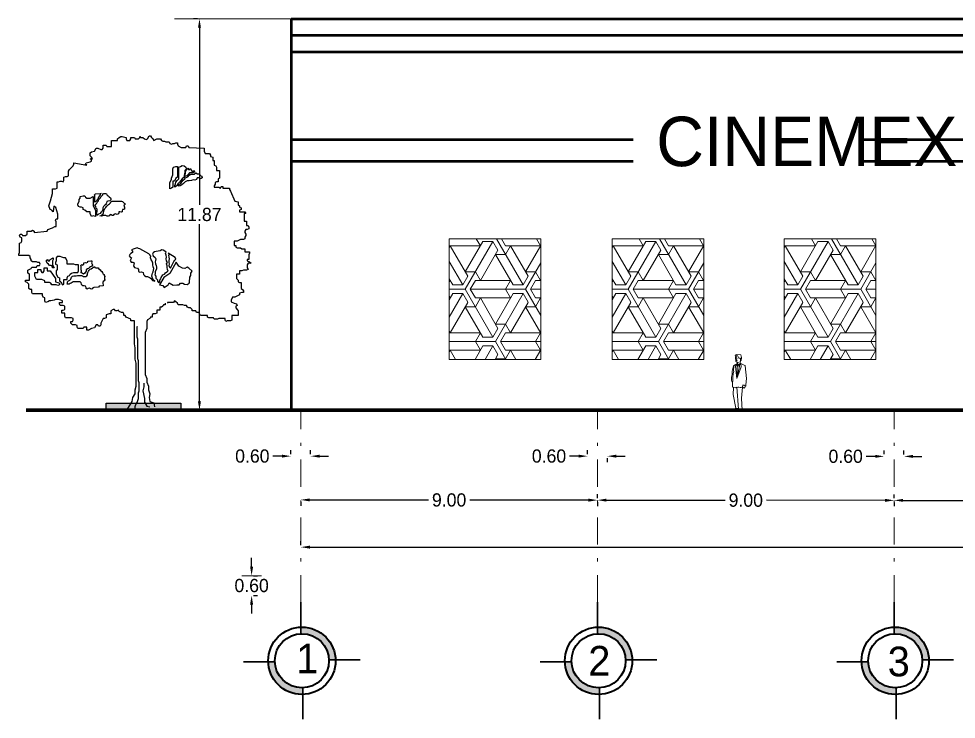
# Model space of a CAD drawing. Header units: millimetres. Extents: x 202 to 406, y -88 to 148.
# Drawn here: x 230.9 to 259.34, y -55.16 to -33.92 of the extents above; entities that cross this region are included whole.
import ezdxf

# ---------------------------------------------------------------- set-up
doc = ezdxf.new("R2010")
doc.units = ezdxf.units.MM
doc.header["$LTSCALE"] = 0.065
doc.linetypes.add('DASHDOT', pattern=[25.4, 12.7, -6.35, 0, -6.35])
doc.layers.get('0').update_dxf_attribs({"lineweight": 0})
doc.layers.add('ARBOLES', color=1, linetype='Continuous')
for name, color, linetype, lineweight in [('boyas', 50, 'Continuous', 30), ('cajon', 6, 'Continuous', 13), ('ejes', 1, 'DASHDOT', 0), ('escaleras', 90, 'Continuous', 25), ('frente', 7, 'Continuous', 53), ('LINEA DE TIERRA', 183, 'Continuous', 90), ('muebles', 140, 'Continuous', 0), ('muros', 50, 'Continuous', 40)]:
    doc.layers.add(name, color=color, linetype=linetype, lineweight=lineweight)
doc.dimstyles.get("Standard").update_dxf_attribs({"dimtxt": 0.4, "dimasz": 0.2725, "dimexe": 0.18, "dimexo": 0.0625, "dimgap": 0.09, "dimtad": 0, "dimtih": 1, "dimtoh": 1, "dimzin": 0, "dimdsep": 46, "dimtxsty": 'Standard', "dimcen": 0.283, "dimadec": 0, "dimazin": 0, "dimtfac": 1, "dimtofl": 0, "dimtmove": 0, "dimatfit": 3, "dimfxl": 1, "dimtolj": 1, "dimtzin": 0, "dimarcsym": 0})

# ---------------------------------------------------------------- blocks, each defined once
blk = doc.blocks.new('Eschum02')
at = {"color": 0, "linetype": 'ByBlock'}
for p, q in [((-0.164, 1.359), (-0.045, 1.428)), ((-0.112, 1.676), (-0.076, 1.698)), ((-0.098, 1.624), (-0.112, 1.676)), ((-0.103, 1.597), (-0.091, 1.502)), ((-0.067, 1.672), (-0.095, 1.631)), ((-0.081, 1.595), (-0.061, 1.595)), ((-0.076, 1.698), (0.057, 1.69)), ((-0.076, 1.471), (-0.049, 1.455)), ((-0.061, 1.595), (-0.075, 1.511)), ((-0.075, 1.511), (-0.042, 1.507)), ((-0.047, 1.452), (-0.067, 0.97)), ((0.037, 1.436), (-0.067, 0.97)), ((-0.05, 1.668), (-0.005, 1.587)), ((-0.049, 1.454), (-0.014, 1.454)), ((0.038, 1.429), (-0.024, 1.398)), ((-0.005, 1.587), (0.048, 1.587)), ((0.039, 1.482), (0.035, 1.433)), ((0.06, 1.517), (0.039, 1.482)), ((0.04, 1.435), (0.179, 1.368)), ((0.048, 1.587), (0.048, 1.506)), ((0.056, 1.426), (0.066, 1.327)), ((0.057, 1.69), (0.079, 1.609)), ((0.078, 1.613), (0.061, 1.517)), ((-0.207, 1.14), (-0.211, 1.094)), ((-0.203, 1.193), (-0.207, 1.14)), ((-0.164, 1.355), (-0.203, 1.193)), ((-0.161, 1.196), (-0.171, 1.146)), ((-0.155, 1.353), (-0.162, 1.195)), ((-0.107, 1.342), (-0.049, 1.419)), ((-0.067, 0.97), (-0.107, 1.342)), ((0.066, 1.327), (-0.067, 0.97)), ((-0.023, 1.368), (-0.053, 1.338)), ((-0.021, 1.381), (-0.048, 1.393)), ((-0.047, 1.414), (-0.03, 1.402)), ((-0.023, 1.381), (0.014, 1.398)), ((0.012, 1.34), (-0.023, 1.368)), ((0.014, 1.398), (0.012, 1.34)), ((0.19, 1.352), (0.224, 0.972)), ((-0.219, 1.054), (-0.231, 1.008)), ((-0.231, 1.008), (-0.227, 0.968)), ((-0.227, 0.968), (-0.223, 0.922)), ((-0.223, 0.922), (-0.219, 0.882)), ((-0.211, 1.094), (-0.219, 1.054)), ((-0.219, 0.882), (-0.199, 0.843)), ((-0.187, 0.903), (-0.195, 0.854)), ((-0.195, 0.854), (-0.195, 0.714)), ((-0.183, 1), (-0.187, 0.951)), ((-0.187, 0.951), (-0.187, 0.903)), ((-0.179, 1.091), (-0.183, 1.035)), ((-0.183, 1.035), (-0.183, 1)), ((-0.174, 1.133), (-0.179, 1.091)), ((0.224, 0.972), (0.203, 0.777)), ((-0.195, 0.714), (-0.162, 0.7)), ((-0.162, 0.7), (-0.174, 0.491)), ((-0.162, 0.7), (-0.116, 0.693)), ((-0.116, 0.693), (-0.082, 0.7)), ((-0.082, 0.7), (-0.074, 0.707)), ((-0.07, 0.7), (-0.036, 0.707)), ((-0.07, 0.707), (-0.011, 0.041)), ((-0.036, 0.707), (-0.003, 0.707)), ((-0.003, 0.707), (0.031, 0.7)), ((0.031, 0.7), (0.064, 0.7)), ((0.064, 0.7), (0.09, 0.707)), ((0.079, 0.377), (0.106, 0.712)), ((0.105, 0.714), (0.092, 0.709)), ((0.115, 0.777), (0.102, 0.707)), ((0.102, 0.721), (0.153, 0.679)), ((0.112, 0.772), (0.155, 0.772)), ((0.19, 0.749), (0.153, 0.77)), ((0.153, 0.679), (0.178, 0.686)), ((0.182, 0.693), (0.186, 0.749)), ((0.204, 0.743), (0.185, 0.743)), ((0.204, 0.78), (0.204, 0.743)), ((-0.174, 0.491), (-0.099, 0.076)), ((0.098, 0.003), (0.079, 0.377)), ((-0.099, 0.072), (-0.158, 0.037)), ((-0.158, 0.037), (-0.154, 0.01)), ((-0.154, 0.01), (-0.091, 0.01)), ((-0.101, 0.075), (-0.009, 0.062)), ((-0.082, -0.004), (-0.078, 0.016)), ((0.094, 0.003), (-0.082, -0.004)), ((-0.078, 0.016), (-0.011, 0.043)), ((-0.012, 0.049), (0.097, 0.039))]:
    blk.add_line(p, q, dxfattribs=at)
for centre, radius, start, end in [((-0.053, 1.603), 0.05, 146.1208, 187.0254), ((-0.042, 1.508), 0.05, 187.0254, 227.2391), ((0.17, 1.35), 0.02, 5.0861, 64.0675)]:
    blk.add_arc(centre, radius, start, end, dxfattribs=at)
blk = doc.blocks.new('*D74')
at = {"layer": 'cajon', "color": 0, "lineweight": -2}
for p, q in [((239.459, -49.875), (239.459, -49.758)), ((311.459, -49.875), (311.459, -49.758)), ((239.732, -49.938), (274.636, -49.938)), ((311.187, -49.938), (276.283, -49.938))]:
    blk.add_line(p, q, dxfattribs=at)
at = {"layer": 'cajon', "color": 0}
for points in [[(239.732, -49.892), (239.732, -49.983), (239.459, -49.938)], [(311.187, -49.892), (311.187, -49.983), (311.459, -49.938)]]:
    blk.add_solid(points, dxfattribs=at)
at = {"layer": 'Defpoints', "color": 0}
for p in [(239.459, -49.938), (311.459, -49.938), (311.459, -49.938)]:
    blk.add_point(p, dxfattribs=at)
at = {"layer": 'cajon', "color": 0, "insert": (275.459, -49.938), "char_height": 0.4, "attachment_point": 5}
blk.add_mtext('\\A1;72.00', dxfattribs=at)
blk = doc.blocks.new('*D75')
at = {"layer": 'cajon', "color": 0, "lineweight": -2}
for p, q in [((239.456, -48.568), (239.456, -48.685)), ((239.729, -48.505), (243.333, -48.508)), ((248.184, -48.512), (244.58, -48.509)), ((248.456, -48.575), (248.456, -48.692))]:
    blk.add_line(p, q, dxfattribs=at)
at = {"layer": 'cajon', "color": 0}
for points in [[(239.729, -48.46), (239.729, -48.551), (239.456, -48.505)], [(248.184, -48.467), (248.184, -48.558), (248.456, -48.512)]]:
    blk.add_solid(points, dxfattribs=at)
at = {"layer": 'Defpoints', "color": 0}
for p in [(239.456, -48.505), (239.456, -48.505), (248.456, -48.512)]:
    blk.add_point(p, dxfattribs=at)
at = {"layer": 'cajon', "color": 0, "insert": (243.956, -48.509), "char_height": 0.4, "attachment_point": 5}
blk.add_mtext('\\A1;9.00', dxfattribs=at)
blk = doc.blocks.new('*D72')
at = {"layer": 'cajon', "color": 0, "lineweight": -2}
for p, q in [((237.964, -50.532), (237.964, -50.259)), ((238.026, -50.804), (238.144, -50.804)), ((238.026, -51.404), (238.144, -51.404)), ((237.964, -51.677), (237.964, -51.949))]:
    blk.add_line(p, q, dxfattribs=at)
at = {"layer": 'cajon', "color": 0}
for points in [[(237.918, -50.532), (238.009, -50.532), (237.964, -50.804)], [(237.918, -51.677), (238.009, -51.677), (237.964, -51.404)]]:
    blk.add_solid(points, dxfattribs=at)
at = {"layer": 'Defpoints', "color": 0}
for p in [(237.964, -50.804), (237.964, -50.804), (237.964, -51.404)]:
    blk.add_point(p, dxfattribs=at)
at = {"layer": 'cajon', "color": 0, "insert": (237.964, -51.104), "char_height": 0.4, "attachment_point": 5}
blk.add_mtext('\\A1;0.60', dxfattribs=at)
blk = doc.blocks.new('*D71')
at = {"layer": 'cajon', "color": 0, "lineweight": -2}
for p, q in [((238.882, -47.178), (238.61, -47.178)), ((239.155, -47.116), (239.155, -46.999)), ((239.755, -47.117), (239.755, -46.999)), ((240.027, -47.179), (240.3, -47.179))]:
    blk.add_line(p, q, dxfattribs=at)
at = {"layer": 'cajon', "color": 0}
for points in [[(238.882, -47.133), (238.882, -47.224), (239.155, -47.179)], [(240.027, -47.134), (240.027, -47.225), (239.755, -47.179)]]:
    blk.add_solid(points, dxfattribs=at)
at = {"layer": 'Defpoints', "color": 0}
for p in [(239.155, -47.179), (239.155, -47.179), (239.755, -47.179)]:
    blk.add_point(p, dxfattribs=at)
at = {"layer": 'cajon', "color": 0, "insert": (237.986, -47.178), "char_height": 0.4, "attachment_point": 5}
blk.add_mtext('\\A1;0.60', dxfattribs=at)
blk = doc.blocks.new('*D76')
at = {"layer": 'cajon', "color": 0, "lineweight": -2}
for p, q in [((257.456, -48.457), (257.456, -48.339)), ((257.729, -48.52), (261.333, -48.522)), ((266.184, -48.526), (262.58, -48.523)), ((266.456, -48.589), (266.456, -48.706))]:
    blk.add_line(p, q, dxfattribs=at)
at = {"layer": 'cajon', "color": 0}
for points in [[(257.729, -48.474), (257.729, -48.565), (257.456, -48.519)], [(266.184, -48.481), (266.184, -48.572), (266.456, -48.526)]]:
    blk.add_solid(points, dxfattribs=at)
at = {"layer": 'Defpoints', "color": 0}
for p in [(257.456, -48.519), (257.456, -48.519), (266.456, -48.526)]:
    blk.add_point(p, dxfattribs=at)
at = {"layer": 'cajon', "color": 0, "insert": (261.956, -48.523), "char_height": 0.4, "attachment_point": 5}
blk.add_mtext('\\A1;9.00', dxfattribs=at)
blk = doc.blocks.new('*D77')
at = {"layer": 'cajon', "color": 0, "lineweight": -2}
for p, q in [((248.456, -48.45), (248.456, -48.332)), ((248.729, -48.513), (252.333, -48.515)), ((257.184, -48.519), (253.58, -48.516)), ((257.456, -48.582), (257.456, -48.699))]:
    blk.add_line(p, q, dxfattribs=at)
at = {"layer": 'cajon', "color": 0}
for points in [[(248.729, -48.467), (248.729, -48.558), (248.456, -48.512)], [(257.184, -48.474), (257.184, -48.565), (257.456, -48.519)]]:
    blk.add_solid(points, dxfattribs=at)
at = {"layer": 'Defpoints', "color": 0}
for p in [(248.456, -48.512), (248.456, -48.512), (257.456, -48.519)]:
    blk.add_point(p, dxfattribs=at)
at = {"layer": 'cajon', "color": 0, "insert": (252.956, -48.516), "char_height": 0.4, "attachment_point": 5}
blk.add_mtext('\\A1;9.00', dxfattribs=at)
blk = doc.blocks.new('*D70')
at = {"layer": 'cajon', "color": 0, "lineweight": -2}
for p, q in [((247.882, -47.178), (247.61, -47.178)), ((248.155, -47.116), (248.155, -46.999)), ((249.027, -47.179), (249.3, -47.179)), ((248.755, -47.242), (248.755, -47.359))]:
    blk.add_line(p, q, dxfattribs=at)
at = {"layer": 'cajon', "color": 0}
for points in [[(247.882, -47.133), (247.882, -47.224), (248.155, -47.179)], [(249.027, -47.134), (249.027, -47.225), (248.755, -47.179)]]:
    blk.add_solid(points, dxfattribs=at)
at = {"layer": 'Defpoints', "color": 0}
for p in [(248.155, -47.179), (248.155, -47.179), (248.755, -47.179)]:
    blk.add_point(p, dxfattribs=at)
at = {"layer": 'cajon', "color": 0, "insert": (246.986, -47.178), "char_height": 0.4, "attachment_point": 5}
blk.add_mtext('\\A1;0.60', dxfattribs=at)
blk = doc.blocks.new('*D69')
at = {"layer": 'cajon', "color": 0, "lineweight": -2}
for p, q in [((256.882, -47.185), (256.61, -47.185)), ((257.155, -47.123), (257.155, -47.006)), ((257.755, -47.124), (257.755, -47.006)), ((258.027, -47.186), (258.3, -47.187))]:
    blk.add_line(p, q, dxfattribs=at)
at = {"layer": 'cajon', "color": 0}
for points in [[(256.882, -47.14), (256.882, -47.231), (257.155, -47.186)], [(258.027, -47.141), (258.027, -47.232), (257.755, -47.186)]]:
    blk.add_solid(points, dxfattribs=at)
at = {"layer": 'Defpoints', "color": 0}
for p in [(257.155, -47.186), (257.155, -47.186), (257.755, -47.186)]:
    blk.add_point(p, dxfattribs=at)
at = {"layer": 'cajon', "color": 0, "insert": (255.986, -47.185), "char_height": 0.4, "attachment_point": 5}
blk.add_mtext('\\A1;0.60', dxfattribs=at)
blk = doc.blocks.new('*D82')
at = {"layer": 'cajon', "color": 0, "lineweight": -2}
for p, q in [((236.319, -33.917), (236.202, -33.917)), ((236.382, -34.19), (236.382, -39.563)), ((236.382, -45.516), (236.382, -40.143)), ((236.319, -45.788), (236.202, -45.788))]:
    blk.add_line(p, q, dxfattribs=at)
at = {"layer": 'cajon', "color": 0}
for points in [[(236.336, -34.19), (236.427, -34.19), (236.382, -33.917)], [(236.336, -45.516), (236.427, -45.516), (236.382, -45.788)]]:
    blk.add_solid(points, dxfattribs=at)
at = {"layer": 'Defpoints', "color": 0}
for p in [(236.382, -33.917), (236.382, -33.917), (236.382, -45.788)]:
    blk.add_point(p, dxfattribs=at)
at = {"layer": 'cajon', "color": 0, "insert": (236.382, -39.853), "char_height": 0.4, "attachment_point": 5}
blk.add_mtext('\\A1;11.87', dxfattribs=at)
blk = doc.blocks.new('1-arb4')
at = {"layer": 'ARBOLES'}
for points in [[(-51.9, 0), (-48.9, 3), (-31.3, 32.4), (-28.4, 47.1), (-19.6, 61.7), (-19.6, 76.4), (-16.6, 91.1), (-16.6, 179.3), (-19.6, 194), (-19.6, 238.1), (-22.5, 252.8), (-22.5, 341), (-37.2, 341), (-37.2, 346.8), (-54.8, 355.6), (-57.8, 361.5), (-63.6, 361.5), (-63.6, 367.4), (-66.6, 373.3), (-72.4, 373.3), (-81.2, 376.2), (-84.2, 382.1), (-90.1, 379.2), (-95.9, 379.2), (-98.9, 385), (-104.7, 385), (-113.6, 379.2), (-113.6, 367.4), (-119.4, 367.4), (-131.2, 364.5), (-131.2, 352.7), (-137.1, 349.8), (-142.9, 349.8), (-151.7, 332.1), (-151.7, 326.3), (-154.7, 320.4), (-160.6, 320.4), (-163.5, 326.3), (-169.4, 326.3), (-175.2, 314.5), (-187, 311.6), (-198.7, 305.7), (-204.6, 305.7), (-204.6, 317.4), (-216.4, 317.4), (-219.3, 311.6), (-239.9, 311.6), (-242.8, 317.4), (-242.8, 323.3), (-248.7, 326.3), (-260.4, 326.3), (-266.3, 332.1), (-266.3, 338), (-260.4, 338), (-257.5, 343.9), (-257.5, 349.8), (-263.3, 352.7), (-286.8, 352.7), (-289.8, 358.6), (-289.8, 370.3), (-301.5, 370.3), (-301.5, 382.1), (-295.7, 382.1), (-289.8, 385), (-289.8, 396.8), (-295.7, 399.7), (-307.4, 399.7), (-310.3, 405.6), (-310.3, 411.5), (-298.6, 411.5), (-298.6, 417.4), (-304.5, 420.3), (-313.3, 423.2), (-325, 423.2), (-330.9, 420.3), (-342.6, 417.4), (-348.5, 417.4), (-354.4, 414.4), (-363.2, 411.5), (-366.1, 417.4), (-366.1, 423.2), (-366.1, 429.1), (-372, 432.1), (-375, 437.9), (-375, 443.8), (-413.1, 443.8), (-416.1, 449.7), (-416.1, 461.5), (-421.9, 461.5), (-427.8, 464.4), (-427.8, 482), (-433.7, 487.9), (-439.6, 490.8), (-439.6, 496.7), (-424.9, 496.7), (-424.9, 520.2), (-430.8, 523.2), (-430.8, 534.9), (-419, 540.8), (-416.1, 546.7), (-398.5, 546.7), (-395.5, 552.6), (-386.7, 552.6), (-383.8, 558.4), (-386.7, 564.3), (-392.6, 564.3), (-398.5, 567.3), (-413.1, 567.3), (-419, 570.2), (-419, 576.1), (-421.9, 582), (-421.9, 587.8), (-427.8, 590.8), (-466, 590.8), (-466, 596.6), (-463.1, 602.5), (-463.1, 637.8), (-457.2, 640.7), (-454.3, 646.6), (-454.3, 658.4), (-460.1, 661.3), (-463.1, 667.2), (-460.1, 673.1), (-454.3, 673.1), (-451.3, 667.2), (-439.6, 667.2), (-433.7, 673.1), (-433.7, 684.8), (-419, 684.8), (-413.1, 687.8), (-407.3, 684.8), (-407.3, 678.9), (-357.3, 684.8), (-354.4, 690.7), (-336.8, 696.6), (-328, 702.5), (-322.1, 702.5), (-322.1, 720.1), (-325, 726), (-322.1, 731.8), (-316.2, 731.8), (-316.2, 749.5), (-324.2, 774.3), (-331.1, 779.6), (-333.8, 758.3), (-339.7, 764.2), (-345.6, 767.1), (-350.6, 780.7), (-344.4, 799.9), (-336.8, 828.8), (-336.8, 846.5), (-325, 846.5), (-319.2, 849.4), (-319.2, 872.9), (-313.3, 872.9), (-307.4, 875.9), (-301.5, 875.9), (-295.7, 872.9), (-292.7, 878.8), (-292.7, 890.5), (-286.8, 893.5), (-281, 893.5), (-275.1, 896.4), (-275.1, 914.1), (-272.2, 919.9), (-257.5, 934.6), (-254.5, 940.5), (-254.5, 946.4), (-204.6, 937.6), (-210.5, 940.5), (-207.5, 946.4), (-192.9, 949.3), (-187, 952.3), (-187, 958.1), (-192.9, 961.1), (-184, 961.1), (-187, 967), (-192.9, 972.8), (-192.9, 984.6), (-187, 987.5), (-175.2, 990.5), (-169.4, 1002.2), (-163.5, 1002.2), (-151.7, 996.4), (-145.9, 996.4), (-142.9, 1002.2), (-142.9, 1014), (-131.2, 1014), (-128.2, 1008.1), (-110.6, 1008.1), (-110.6, 1031.6), (-87.1, 1031.6), (-87.1, 1037.5), (-81.2, 1043.4), (-75.4, 1046.3), (-69.5, 1046.3), (-54.8, 1043.4), (-54.8, 1037.5), (-51.9, 1031.6), (-40.1, 1031.6), (-37.2, 1037.5), (-37.2, 1043.4), (-22.5, 1043.4), (-19.6, 1037.5), (-7.8, 1037.5), (-1.9, 1043.4), (-1.9, 1046.3), (1, 1043.4), (9.8, 1043.4), (15.7, 1037.5), (21.5, 1034.6), (27.4, 1037.5), (33.3, 1049.3), (39.2, 1049.3), (42.1, 1043.4), (48, 1037.5), (50.9, 1031.6), (62.7, 1037.5), (77.4, 1037.5), (80.3, 1031.6), (86.2, 1028.7), (92, 1028.7), (97.9, 1025.7), (109.7, 1025.7), (112.6, 1019.9), (118.5, 1016.9), (124.3, 1019.9), (130.2, 1019.9), (136.1, 1022.8), (142, 1022.8), (142, 1016.9), (144.9, 1011), (156.7, 1005.2), (174.3, 1005.2), (177.2, 1011), (183.1, 1011), (186, 1005.2), (244.8, 1002.2), (244.8, 990.5), (247.7, 981.7), (265.3, 981.7), (268.3, 975.8), (268.3, 969.9), (277.1, 967), (277.1, 955.2), (282.9, 955.2), (282.9, 937.6), (288.8, 934.6), (291.8, 928.8), (291.8, 917), (303.5, 917), (303.5, 887.6), (297.6, 884.7), (297.6, 872.9), (291.8, 872.9), (285.9, 870), (285.9, 864.1), (282.9, 858.2), (282.9, 852.3), (300.6, 852.3), (306.4, 849.4), (309.4, 855.3), (315.3, 855.3), (315.3, 849.4), (341.7, 849.4), (341.7, 843.5), (344.6, 837.6), (362.2, 799.4), (374, 796.5), (374, 784.7), (379.9, 781.8), (379.9, 775.9), (385.7, 773), (385.7, 767.1), (379.9, 764.2), (379.9, 758.3), (400.4, 758.3), (403.4, 752.4), (397.5, 752.4), (397.5, 723), (406.3, 723), (406.3, 705.4), (412.2, 705.4), (415.1, 699.5), (415.1, 693.6), (409.2, 690.7), (403.4, 690.7), (400.4, 684.8), (400.4, 678.9), (403.4, 673.1), (403.4, 667.2), (400.4, 661.3), (400.4, 655.4), (394.6, 652.5), (382.8, 652.5), (371.1, 646.6), (359.3, 646.6), (359.3, 629), (365.2, 629), (365.2, 623.1), (371.1, 620.2), (382.8, 620.2), (388.7, 617.2), (400.4, 617.2), (400.4, 605.5), (418.1, 605.5), (418.1, 599.6), (415.1, 593.7), (415.1, 576.1), (409.2, 576.1), (409.2, 570.2), (418.1, 567.3), (423.9, 561.4), (412.2, 561.4), (409.2, 555.5), (409.2, 543.7), (412.2, 537.9), (406.3, 534.9), (394.6, 534.9), (388.7, 532), (379.9, 532), (379.9, 520.2), (368.1, 520.2), (368.1, 502.6), (374, 496.7), (374, 490.8), (379.9, 487.9), (385.7, 487.9), (385.7, 464.4), (391.6, 461.5), (394.6, 455.6), (394.6, 449.7), (388.7, 449.7), (379.9, 446.8), (379.9, 440.9), (362.2, 432.1), (353.4, 432.1), (347.6, 420.3), (347.6, 414.4), (359.3, 408.5), (368.1, 405.6), (371.1, 399.7), (365.2, 396.8), (365.2, 390.9), (371.1, 385), (374, 379.2), (374, 361.5), (350.5, 361.5), (350.5, 343.9), (344.6, 341), (332.9, 341), (327, 338), (324.1, 343.9), (324.1, 349.8), (300.6, 349.8), (294.7, 346.8), (282.9, 346.8), (280, 352.7), (274.1, 352.7), (262.4, 352.7), (256.5, 355.6), (256.5, 361.5), (230.1, 361.5), (224.2, 373.3), (215.4, 373.3), (212.5, 379.2), (197.8, 379.2), (197.8, 385), (191.9, 390.9), (186, 390.9), (180.1, 393.9), (177.2, 399.7), (168.4, 399.7), (162.5, 402.7), (144.9, 402.7), (142, 408.5), (136.1, 414.4), (130.2, 417.4), (127.3, 411.5), (103.8, 411.5), (103.8, 408.5)], [(95, 408.5), (95, 402.7), (89.1, 402.7), (86.2, 396.8), (80.3, 393.9), (74.4, 393.9), (74.4, 382.1), (62.7, 382.1), (62.7, 370.3), (56.8, 367.4), (48, 367.4), (45, 361.5), (45, 355.6), (39.2, 355.6), (36.2, 349.8), (27.4, 344.6), (24.5, 338.7), (24.5, 311.6), (18.6, 296.9), (18.6, 135.2), (24.5, 120.5), (24.5, 105.8), (30.4, 91.1), (30.4, 76.4), (36.2, 61.7), (33.3, 47.1), (36.2, 32.4), (50.9, 26.5), (53.9, 11.8)], [(-20.3, 5.1), (-20.3, 12.6), (-17.7, 20.3), (-12.7, 27.8), (-10.2, 35.5), (-7.6, 43.1), (-7.6, 65.9), (-5.1, 73.5), (-5.1, 103.9), (-7.6, 111.5), (-7.6, 187.5), (-10.2, 195.1), (-10.2, 271.2), (-12.7, 278.8), (-12.7, 316.8), (-11.4, 320.6)], [(12.7, 102.9), (12.7, 88.2), (9.8, 73.5), (15.7, 44.1), (15.7, 29.4), (24.5, 14.7), (36.2, 11.8)]]:
    blk.add_lwpolyline(points, dxfattribs=at)
for points in [[(131.5, 852.7), (131.5, 859.2), (134.6, 865.6), (135.9, 872.1), (140.5, 878.5), (146.9, 884.4), (147.6, 890.8), (147.6, 929.6), (154, 932.2), (160.5, 935.4), (167, 934.1), (173.4, 929.6), (176, 923.1), (170.8, 916.7), (170.2, 910.2), (168.9, 903.7), (168.2, 897.3), (167, 890.8), (160.5, 885), (155.3, 878.5), (149.5, 872.1), (143.7, 865.6), (139.2, 859.2), (137.3, 856)], [(112.6, 846.5), (112.6, 870), (118.5, 881.7), (118.5, 887.6), (124.3, 899.4), (124.3, 922.9), (127.3, 928.8), (136.1, 931.7), (142, 931.7), (142, 890.5), (136.1, 887.6), (130.2, 875.9), (124.3, 875.9), (124.3, 852.3), (118.5, 849.4)], [(175.4, 890.2), (181.8, 892.1), (186.3, 898.6), (192.8, 902.5), (199.9, 902.5), (206.3, 903.1), (212.8, 907), (219.3, 903.7), (225.7, 903.7), (228.9, 897.3), (235.4, 894.7), (236.7, 888.2), (230.2, 885), (223.7, 888.2), (217.3, 888.2), (214.7, 881.8), (208.3, 879.8), (201.8, 880.5), (195.3, 878.5), (187, 877.2), (179.2, 877.2), (172.1, 873.4), (165.7, 866.9), (159.2, 861.1), (152.7, 857.9), (145.6, 856), (147.6, 862.4), (155.3, 866.9), (159.2, 873.4), (164.4, 879.8), (170.8, 885), (172.1, 888.2)], [(171.5, 893.4), (171.5, 899.9), (172.8, 906.3), (172.8, 912.8), (176.6, 919.3), (181.8, 925.7), (185.7, 919.3), (192.2, 924.4), (194.7, 918), (199.2, 911.5), (205.7, 916), (207, 909.6), (200.5, 907.6), (187.6, 907.6), (182.5, 901.2), (177.3, 896.6)], [(-175.6, 795.3), (-175.6, 799.4), (-174.9, 803.5), (-174.9, 811.7), (-174.3, 815.8), (-174.9, 819.9), (-176.3, 823.9), (-172.2, 826.7), (-149.7, 828.1), (-153.8, 827.3), (-153.8, 823.3), (-157.2, 819.2), (-159.9, 815.1), (-161.3, 811), (-163.3, 806.9), (-167.5, 802.8), (-168.1, 798.7), (-171.5, 796)], [(-167.5, 744.2), (-168.8, 748.3), (-166.7, 752.4), (-166.7, 756.5), (-166.1, 760.6), (-166.1, 768.8), (-169.5, 772.8), (-170.2, 776.9), (-172.2, 781), (-174.3, 785.1), (-170.2, 787.8), (-166.7, 791.9), (-164.7, 796), (-160.7, 800.1), (-160.7, 804.2), (-156.5, 807.6), (-153.1, 811.7), (-151.1, 815.8), (-147.7, 819.9), (-143.6, 823.3), (-143.6, 827.3), (-139.5, 828.1), (-134.1, 828.1), (-130, 826.7), (-127.3, 822.6), (-123.2, 819.2), (-119.1, 815.8), (-115, 812.4), (-113.7, 808.3), (-113.7, 804.2), (-117.7, 800.8), (-124.5, 799.4), (-128.6, 797.4), (-129.3, 793.3), (-130.7, 789.2), (-134.1, 785.1), (-138.1, 782.4), (-140.9, 778.3), (-143.6, 774.2), (-143.6, 766), (-146.3, 762), (-147.7, 757.8), (-151.8, 755.8), (-154.5, 751.7), (-160.7, 749.7), (-162.7, 746.3)], [(-239.9, 787.7), (-234, 799.4), (-234, 805.3), (-231, 811.2), (-231, 817.1), (-219.3, 820), (-213.4, 820), (-210.5, 814.1), (-204.6, 811.2), (-192.9, 811.2), (-181.1, 817.1), (-181.1, 781.8), (-172.3, 764.2), (-172.3, 740.7), (-181.1, 743.6), (-187, 740.7), (-192.9, 752.4), (-192.9, 758.3), (-204.6, 758.3), (-213.4, 764.2), (-219.3, 767.1), (-219.3, 773), (-225.2, 775.9), (-231, 775.9), (-236.9, 778.9), (-239.9, 784.7)], [(-155.9, 742.8), (-150.4, 744.2), (-142.3, 751), (-140.9, 755.1), (-139.5, 759.2), (-139.5, 763.3), (-137.5, 767.4), (-136.8, 771.5), (-132.7, 774.9), (-129.3, 779), (-126.6, 783), (-122.5, 786.4), (-118.4, 789.2), (-114.3, 792.6), (-112.9, 796.7), (-108.9, 798.7), (-104.8, 799.4), (-76.9, 799.4), (-72.8, 798.7), (-68.7, 798), (-65.3, 794), (-61.2, 789.8), (-58.5, 785.8), (-62.5, 784.4), (-63.9, 780.3), (-61.2, 776.2), (-60.5, 772.2), (-60.5, 768.1), (-64.6, 766.7), (-68.7, 766.7), (-69.3, 762.6), (-69.3, 758.5), (-74.1, 756.5), (-78.2, 758.5), (-82.3, 758.5), (-83, 754.4), (-84.3, 750.4), (-89.1, 748.3), (-93.2, 749), (-97.3, 750.4), (-101.4, 748.3), (-104.1, 744.2), (-108.2, 744.2), (-112.3, 746.9), (-116.3, 747.6), (-119.8, 743.5), (-123.9, 742.2), (-127.9, 742.2), (-132, 744.2), (-140.2, 744.2), (-145, 743.5), (-149.1, 741.5)], [(55, 492.8), (49.3, 498.3), (44.1, 512.2), (45.2, 518.1), (46.5, 524), (49.3, 529), (49.6, 535.4), (51.6, 540.9), (49, 547.8), (47.7, 555.1), (47.2, 562), (44.6, 569), (41.5, 575.1), (38.9, 582.1), (40.1, 588.1), (36.5, 593.3), (32.1, 597), (-1.9, 616.4), (-7.4, 618.3), (-12.9, 620.3), (-19.8, 617.7), (-27.6, 615.5), (-33.8, 612.5), (-29.7, 608), (-30.9, 602), (-37.1, 599), (-40.7, 594.5), (-43.5, 589.5), (-39.5, 585), (-34.6, 582.2), (-36.6, 576.8), (-39.4, 571.8), (-35, 566), (-28.6, 565.6), (-23.6, 562.8), (-25.6, 557.3), (-26.8, 551.5), (-22.4, 545.6), (-17, 543.6), (-11.1, 542.5), (-7.5, 537.1), (-7, 530.3), (-2, 527.5), (4.8, 528), (10.2, 526), (11.6, 518.6), (15.6, 514.1), (20.5, 511.3), (26.9, 511), (36.9, 505.3), (42.3, 501.2), (45.8, 495.9)], [(70.1, 486.5), (74.5, 490.5), (74.9, 496.9), (77.7, 501.9), (79.7, 507.3), (85.4, 517.3), (92.3, 519.9), (96, 524.3), (101.3, 528), (106.6, 531.5), (103.6, 537.6), (102.2, 545), (102.6, 551.3), (100.5, 559.2), (103.3, 564.1), (100.6, 571.1), (99.3, 578.4), (99.7, 584.9), (98.4, 592.2), (95.8, 599.2), (98.6, 604.1), (94.1, 607.8), (87.5, 611.6), (81.6, 612.7), (75.4, 609.6), (68.1, 608.3), (60.7, 607), (53.4, 605.7), (48.9, 601.6), (46.1, 596.7), (48.7, 589.7), (56.1, 583.4), (59.6, 578), (57.7, 572.6), (56.4, 566.6), (57.7, 559.3), (60.8, 553.2), (61.3, 546.3), (61.8, 539.4), (56.1, 529.5), (56.6, 522.7), (55.4, 516.7), (59, 511.4), (59.5, 504.5), (65.6, 497.8), (65.7, 492.3)], [(-330.9, 543.7), (-336.8, 543.7), (-336.8, 549.6), (-342.6, 552.6), (-348.5, 552.6), (-351.5, 558.4), (-357.3, 561.4), (-360.3, 567.3), (-360.3, 573.1), (-354.4, 576.1), (-354.4, 570.2), (-348.5, 570.2), (-345.6, 576.1), (-333.8, 582), (-333.8, 576.1), (-336.8, 570.2), (-336.8, 555.5)], [(-319.2, 537.9), (-322.1, 532), (-322.1, 520.2), (-316.2, 508.5), (-310.3, 505.5), (-310.3, 493.8), (-304.5, 490.8), (-298.6, 479.1), (-292.7, 482), (-292.7, 499.7), (-281, 499.7), (-281, 505.5), (-278, 511.4), (-272.2, 514.4), (-269.2, 520.2), (-263.3, 523.2), (-254.5, 526.1), (-239.9, 526.1), (-236.9, 532), (-236.9, 555.5), (-248.7, 555.5), (-254.5, 558.4), (-281, 558.4), (-281, 570.2), (-286.8, 582), (-292.7, 582), (-301.5, 584.9), (-307.4, 587.8), (-319.2, 587.8), (-322.1, 582), (-322.1, 570.2), (-325, 564.3), (-325, 558.4), (-319.2, 555.5), (-319.2, 549.6)], [(115.3, 543), (118.2, 548), (120.2, 553.4), (125.8, 563.3), (127.9, 568.8), (131.5, 573.3), (136, 577.3), (132.9, 583.5), (106.5, 600.7), (111, 597), (108.2, 592.1), (109.5, 584.8), (110, 577.9), (108.8, 571.9), (108.5, 565.6), (110.7, 557.8), (108.6, 552.3), (110.9, 546.6)], [(-404.3, 526.1), (-392.6, 526.1), (-392.6, 537.9), (-380.8, 537.9), (-380.8, 532), (-377.9, 526.1), (-372, 526.1), (-369.1, 532), (-369.1, 543.7), (-357.3, 543.7), (-357.3, 532), (-345.6, 532), (-325, 502.6), (-325, 490.8), (-316.2, 487.9), (-310.3, 485), (-310.3, 479.1), (-316.2, 476.1), (-322.1, 479.1), (-339.7, 479.1), (-342.6, 485), (-348.5, 487.9), (-366.1, 487.9), (-366.1, 493.8), (-377.9, 499.7), (-398.5, 499.7), (-404.3, 511.4)], [(-280.2, 481.9), (-279.7, 486.1), (-279.2, 490.2), (-275.1, 493.9), (-270.9, 496.5), (-266.8, 500.1), (-265.8, 504.2), (-264.2, 508.4), (-260.1, 512), (-255.4, 513), (-250.2, 513.5), (-245.6, 513.5), (-240.4, 514.1), (-234.7, 514.6), (-230.5, 515.1), (-225.9, 514.1), (-221.7, 513), (-217.6, 510.4), (-213.5, 510.4), (-209.3, 511), (-205.2, 513.5), (-202.5, 517.7), (-202.5, 521.8), (-201.5, 526.5), (-198.4, 530.6), (-196.4, 534.8), (-192.2, 538.4), (-188.1, 540), (-183.9, 544.1), (-179.8, 546.2), (-175.6, 548.8), (-175.1, 544.7), (-171, 543.6), (-166.3, 543.6), (-162.1, 544.1), (-159.1, 539.5), (-154.4, 536.9), (-151.8, 532.7), (-147.7, 529.6), (-144.6, 525.5), (-143.5, 521.3), (-139.4, 518.7), (-139.4, 514.6), (-136.8, 510.4), (-137.8, 506.3), (-137.8, 502.1), (-136.3, 498), (-138.9, 493.9), (-143, 491.8), (-143.5, 487.6), (-143.5, 483.5), (-143, 479.3), (-143, 475.2), (-157.5, 474.2), (-161.1, 470), (-178.2, 469), (-182.3, 467.9), (-182.9, 463.8), (-187, 461.7), (-191.2, 463.8), (-195.3, 465.9), (-199.5, 465.4), (-203.6, 462.8), (-207.7, 464.9), (-207.7, 469), (-209.8, 473.2), (-215, 475.2), (-220.2, 475.2), (-224.3, 477.3), (-225.9, 481.9), (-226.9, 486.6), (-231, 489.7), (-257, 489.7), (-261.1, 488.2), (-265.3, 484.6), (-269.4, 484), (-273, 480.9)], [(-227.9, 524.5), (-225.9, 528.6), (-225.9, 532.7), (-226.9, 536.9), (-226.9, 549.3), (-228.5, 553.4), (-224.3, 556.1), (-220.2, 554.5), (-216.6, 558.6), (-216.6, 562.8), (-211.4, 564.3), (-207.2, 562.8), (-202, 565.9), (-202, 570), (-190.1, 570.6), (-186, 571.1), (-185.5, 566.9), (-187, 562.8), (-184.5, 558.6), (-183.4, 554.5), (-186.5, 550.3), (-190.6, 547.8), (-194.8, 544.7), (-198.9, 542), (-203.1, 539.5), (-207.2, 535.9), (-207.2, 531.7), (-210.8, 527.6), (-212.4, 523.4), (-217.6, 520.3), (-221.7, 521.8), (-223.3, 522.9)], [(188.2, 489.2), (189.2, 507.6), (193.3, 514.7), (193.8, 523.9), (197.9, 531.1), (185.6, 542.8), (178.5, 546.9), (170.8, 541.7), (161.6, 542.2), (147.3, 550.4), (137.1, 565.7), (112.7, 522.7), (89.8, 507.4), (73.5, 478.8), (86.2, 476.2), (91.4, 468.6), (106.6, 478.8), (110.7, 486), (125, 477.9), (139.8, 478.9), (149, 478.4), (153.1, 485.6), (162.2, 485.1), (169.4, 481), (178.6, 480.5), (186.2, 485.6)]]:
    blk.add_lwpolyline(points, close=True, dxfattribs=at)

msp = doc.modelspace()

# ---------------------------------------------------------------- hatches: boundary and pattern name
at = {"layer": 'escaleras'}
h = msp.add_hatch(color=256, dxfattribs=at)
h.paths.add_polyline_path([(234.314, -45.569), (233.553, -45.569), (233.553, -45.774), (234.182, -45.774), (234.202, -45.754)])
h.paths.add_polyline_path([(235.815, -45.569), (234.314, -45.569), (234.202, -45.754), (234.182, -45.774), (235.815, -45.774)])
at = {"layer": 'muebles'}
h = msp.add_hatch(dxfattribs=at)
h.set_pattern_fill('ESCHER', color=256, scale=0.06, style=0)
h.set_pattern_definition([(60, (0.3, -97.5528), (-1.828802, 1e-06), [1.6764, -0.1524]), (180, (0.3, -97.5528), (0.9144, -1.58379), [1.6764, -0.1524]), (300, (0.3, -97.5528), (1.828802, 1e-06), [1.6764, -0.1524]), (60, (0.4524, -97.5528), (-1.828802, 1e-06), [0.3048, -1.524]), (300, (0.4524, -97.5528), (1.828802, 1e-06), [0.3048, -1.524]), (60, (0.2238, -97.4208), (-1.828802, 1e-06), [0.3048, -1.524]), (180, (0.2238, -97.4208), (0.9144, -1.58379), [0.3048, -1.524]), (300, (0.2238, -97.6847), (1.828802, 1e-06), [0.3048, -1.524]), (180, (0.2238, -97.6847), (0.9144, -1.58379), [0.3048, -1.524]), (60, (-0.3096, -97.5528), (-1.828802, 1e-06), [0.3048, -1.524]), (300, (-0.3096, -97.5528), (1.828802, 1e-06), [0.3048, -1.524]), (60, (0.6048, -98.0807), (-1.828802, 1e-06), [0.3048, -1.524]), (180, (0.6048, -98.0807), (0.9144, -1.58379), [0.3048, -1.524]), (300, (0.6048, -97.0248), (1.828802, 1e-06), [0.3048, -1.524]), (180, (0.6048, -97.0248), (0.9144, -1.58379), [0.3048, -1.524]), (0, (0.6048, -97.2888), (-0.9144, 1.58379), [1.0668, -0.762]), (0, (0.6048, -97.8167), (-0.9144, 1.58379), [1.0668, -0.762]), (120, (0.3762, -97.1568), (-1.828802, -1e-06), [1.0668, -0.762]), (120, (-0.081, -97.4208), (-1.828802, -1e-06), [1.0668, -0.762]), (240, (-0.081, -97.6847), (0.914402, -1.583789), [1.0668, -0.762]), (240, (0.3762, -97.9487), (0.914402, -1.583789), [1.0668, -0.762])])
h.paths.add_polyline_path([(243.958, -44.248), (246.736, -44.248), (246.736, -40.585), (243.958, -40.585)])
h = msp.add_hatch(dxfattribs=at)
h.set_pattern_fill('ESCHER', color=256, scale=0.06, style=0)
h.set_pattern_definition([(60, (5.2442, -97.5528), (-1.828802, 1e-06), [1.6764, -0.1524]), (180, (5.2442, -97.5528), (0.9144, -1.58379), [1.6764, -0.1524]), (300, (5.2442, -97.5528), (1.828802, 1e-06), [1.6764, -0.1524]), (60, (5.3966, -97.5528), (-1.828802, 1e-06), [0.3048, -1.524]), (300, (5.3966, -97.5528), (1.828802, 1e-06), [0.3048, -1.524]), (60, (5.168, -97.4208), (-1.828802, 1e-06), [0.3048, -1.524]), (180, (5.168, -97.4208), (0.9144, -1.58379), [0.3048, -1.524]), (300, (5.168, -97.6847), (1.828802, 1e-06), [0.3048, -1.524]), (180, (5.168, -97.6847), (0.9144, -1.58379), [0.3048, -1.524]), (60, (4.6346, -97.5528), (-1.828802, 1e-06), [0.3048, -1.524]), (300, (4.6346, -97.5528), (1.828802, 1e-06), [0.3048, -1.524]), (60, (5.549, -98.0807), (-1.828802, 1e-06), [0.3048, -1.524]), (180, (5.549, -98.0807), (0.9144, -1.58379), [0.3048, -1.524]), (300, (5.549, -97.0248), (1.828802, 1e-06), [0.3048, -1.524]), (180, (5.549, -97.0248), (0.9144, -1.58379), [0.3048, -1.524]), (0, (5.549, -97.2888), (-0.9144, 1.58379), [1.0668, -0.762]), (0, (5.549, -97.8167), (-0.9144, 1.58379), [1.0668, -0.762]), (120, (5.3204, -97.1568), (-1.828802, -1e-06), [1.0668, -0.762]), (120, (4.8632, -97.4208), (-1.828802, -1e-06), [1.0668, -0.762]), (240, (4.8632, -97.6847), (0.914402, -1.583789), [1.0668, -0.762]), (240, (5.3204, -97.9487), (0.914402, -1.583789), [1.0668, -0.762])])
h.paths.add_polyline_path([(248.902, -44.248), (251.68, -44.248), (251.68, -40.585), (248.902, -40.585)])
h = msp.add_hatch(dxfattribs=at)
h.set_pattern_fill('ESCHER', color=256, scale=0.06, style=0)
h.set_pattern_definition([(60, (10.4662, -97.5528), (-1.828802, 1e-06), [1.6764, -0.1524]), (180, (10.4662, -97.5528), (0.9144, -1.58379), [1.6764, -0.1524]), (300, (10.4662, -97.5528), (1.828802, 1e-06), [1.6764, -0.1524]), (60, (10.6186, -97.5528), (-1.828802, 1e-06), [0.3048, -1.524]), (300, (10.6186, -97.5528), (1.828802, 1e-06), [0.3048, -1.524]), (60, (10.39, -97.4208), (-1.828802, 1e-06), [0.3048, -1.524]), (180, (10.39, -97.4208), (0.9144, -1.58379), [0.3048, -1.524]), (300, (10.39, -97.6847), (1.828802, 1e-06), [0.3048, -1.524]), (180, (10.39, -97.6847), (0.9144, -1.58379), [0.3048, -1.524]), (60, (9.8566, -97.5528), (-1.828802, 1e-06), [0.3048, -1.524]), (300, (9.8566, -97.5528), (1.828802, 1e-06), [0.3048, -1.524]), (60, (10.771, -98.0807), (-1.828802, 1e-06), [0.3048, -1.524]), (180, (10.771, -98.0807), (0.9144, -1.58379), [0.3048, -1.524]), (300, (10.771, -97.0248), (1.828802, 1e-06), [0.3048, -1.524]), (180, (10.771, -97.0248), (0.9144, -1.58379), [0.3048, -1.524]), (0, (10.771, -97.2888), (-0.9144, 1.58379), [1.0668, -0.762]), (0, (10.771, -97.8167), (-0.9144, 1.58379), [1.0668, -0.762]), (120, (10.5424, -97.1568), (-1.828802, -1e-06), [1.0668, -0.762]), (120, (10.0852, -97.4208), (-1.828802, -1e-06), [1.0668, -0.762]), (240, (10.0852, -97.6847), (0.914402, -1.583789), [1.0668, -0.762]), (240, (10.5424, -97.9487), (0.914402, -1.583789), [1.0668, -0.762])])
h.paths.add_polyline_path([(254.124, -44.248), (256.902, -44.248), (256.902, -40.585), (254.124, -40.585)])
at = {"layer": 'muros'}
h = msp.add_hatch(color=256, dxfattribs=at)
h.paths.add_polyline_path([(239.488, -54.205, 0.009291), (239.518, -54.204), (239.518, -54.404, -0.007471), (239.488, -54.405, -0.405488), (238.468, -53.413), (238.668, -53.413, 0.40337)])
h.paths.add_polyline_path([(239.489, -52.562, 0.009291), (239.459, -52.563), (239.459, -52.363, -0.007471), (239.489, -52.362, -0.405488), (240.51, -53.354), (240.309, -53.354, 0.40337)])
h = msp.add_hatch(color=256, dxfattribs=at)
h.paths.add_polyline_path([(248.488, -54.205, 0.009291), (248.518, -54.204), (248.518, -54.404, -0.007471), (248.488, -54.405, -0.405488), (247.468, -53.413), (247.668, -53.413, 0.40337)])
h.paths.add_polyline_path([(248.489, -52.562, 0.009291), (248.459, -52.563), (248.459, -52.363, -0.007471), (248.489, -52.362, -0.405488), (249.51, -53.354), (249.309, -53.354, 0.40337)])
h = msp.add_hatch(color=256, dxfattribs=at)
h.paths.add_polyline_path([(257.488, -54.205, 0.009291), (257.518, -54.204), (257.518, -54.404, -0.007471), (257.488, -54.405, -0.405488), (256.468, -53.413), (256.668, -53.413, 0.40337)])
h.paths.add_polyline_path([(257.489, -52.562, 0.009291), (257.459, -52.563), (257.459, -52.363, -0.007471), (257.489, -52.362, -0.405488), (258.51, -53.354), (258.309, -53.354, 0.40337)])

# ---------------------------------------------------------------- linework, layer by layer
at = {"layer": 'boyas'}
for p, q in [((239.459, -52.558), (239.459, -51.611)), ((248.459, -52.558), (248.459, -51.611)), ((257.459, -52.558), (257.459, -51.611)), ((238.663, -53.413), (237.716, -53.413)), ((240.314, -53.354), (241.261, -53.354)), ((247.663, -53.413), (246.716, -53.413)), ((249.314, -53.354), (250.261, -53.354)), ((256.663, -53.413), (255.716, -53.413)), ((258.314, -53.354), (259.261, -53.354)), ((239.518, -54.209), (239.518, -55.156)), ((248.518, -54.209), (248.518, -55.156)), ((257.518, -54.209), (257.518, -55.156))]:
    msp.add_line(p, q, dxfattribs=at)
at = {"layer": 'cajon'}
for p, q in [((257.459, -33.917), (235.626, -33.917)), ((237.664, -50.804), (237.964, -50.804)), ((237.964, -50.804), (238.264, -50.804))]:
    msp.add_line(p, q, dxfattribs=at)
for points in [[(243.958, -40.585), (246.736, -40.585), (246.736, -44.248), (243.958, -44.248)], [(248.902, -40.585), (251.68, -40.585), (251.68, -44.248), (248.902, -44.248)], [(254.124, -40.585), (256.902, -40.585), (256.902, -44.248), (254.124, -44.248)]]:
    msp.add_lwpolyline(points, close=True, dxfattribs=at)
at = {"layer": 'ejes'}
for p, q in [((239.459, -51.611), (239.459, -45.788)), ((248.459, -51.611), (248.459, -45.788)), ((257.459, -51.611), (257.459, -45.788))]:
    msp.add_line(p, q, dxfattribs=at)
at = {"layer": 'escaleras'}
for p, q in [((239.203, -37.581), (249.538, -37.581)), ((249.538, -38.23), (239.203, -38.23))]:
    msp.add_line(p, q, dxfattribs=at)
msp.add_lwpolyline([(233.553, -45.569), (235.815, -45.569), (235.815, -45.774), (233.553, -45.774)], close=True, dxfattribs=at)
at = {"layer": 'frente'}
for p, q in [((239.159, -33.917), (266.459, -33.917)), ((239.159, -34.417), (266.459, -34.417)), ((239.159, -34.917), (266.459, -34.917)), ((239.159, -37.581), (249.538, -37.581)), ((256.495, -37.581), (266.459, -37.581)), ((239.159, -38.23), (249.538, -38.23)), ((256.495, -38.23), (256.495, -38.23)), ((256.495, -38.23), (266.459, -38.23))]:
    msp.add_line(p, q, dxfattribs=at)
msp.add_lwpolyline([(239.159, -33.917), (239.159, -45.788), (266.459, -45.788), (266.459, -33.917)], dxfattribs=at)
at = {"layer": 'LINEA DE TIERRA'}
msp.add_line((231.124, -45.788), (318.91, -45.788), dxfattribs=at)
at = {"layer": 'muros'}
msp.add_line((239.159, -45.788), (239.159, -33.917), dxfattribs=at)
for centre, radius in [((239.489, -53.384), 1.021), ((239.489, -53.384), 0.821), ((239.489, -53.384), 0.821), ((239.489, -53.384), 0.821), ((239.489, -53.384), 0.821), ((248.489, -53.384), 1.021), ((248.489, -53.384), 0.821), ((248.489, -53.384), 0.821), ((248.489, -53.384), 0.821), ((248.489, -53.384), 0.821), ((257.489, -53.384), 1.021), ((257.489, -53.384), 0.821), ((257.489, -53.384), 0.821), ((257.489, -53.384), 0.821), ((257.489, -53.384), 0.821)]:
    msp.add_circle(centre, radius, dxfattribs=at)

# ---------------------------------------------------------------- block references
at = {"layer": 'muebles', "xscale": 0.00792, "yscale": 0.00792, "zscale": 0.00792}
msp.add_blockref('1-arb4', (234.59, -45.777), dxfattribs=at)
at = {"layer": 'muebles'}
msp.add_blockref('Eschum02', (252.75, -45.796), dxfattribs=at)

# ---------------------------------------------------------------- texts
at = {"layer": 'muros', "attachment_point": 1}
for s, insert, char_height, width in [('{\\fMatisse ITC|b0|i0|c0|p82;CINEMEX}', (250.239, -36.886), 1.5, 5.9615), ('1', (239.317, -52.865), 0.9, 0.7179), ('2', (248.178, -52.933), 0.9, 0.7179), ('3', (257.262, -52.955), 0.9, 0.7179)]:
    msp.add_mtext(s, dxfattribs=dict(at, insert=insert, char_height=char_height, width=width))

# ---------------------------------------------------------------- dimensions: what is measured, and where the dimension line sits
at = {"layer": 'cajon'}
for base, p1, p2, angle, picture, middle in [((236.382, -33.917), (236.382, -45.788), (236.382, -33.917), 90, '*D82', (236.382, -39.853)), ((239.155, -47.179), (239.755, -47.179), (239.155, -47.179), 359.9548, '*D71', (237.986, -47.178)), ((248.155, -47.179), (248.755, -47.179), (248.155, -47.179), 359.9548, '*D70', (246.986, -47.178)), ((257.155, -47.186), (257.755, -47.186), (257.155, -47.186), 359.9548, '*D69', (255.986, -47.185)), ((248.456, -48.512), (257.456, -48.519), (248.456, -48.512), 359.9548, '*D77', (252.956, -48.516)), ((257.456, -48.519), (266.456, -48.526), (257.456, -48.519), 359.9548, '*D76', (261.956, -48.523)), ((237.964, -50.804), (237.964, -51.404), (237.964, -50.804), 90, '*D72', (237.964, -51.104))]:
    dim = msp.add_linear_dim(base=base, p1=p1, p2=p2, angle=angle, dimstyle='Standard', dxfattribs=at)
    dim.commit()
    dim.dimension.update_dxf_attribs({"geometry": picture, "text_midpoint": middle})
dim = msp.add_aligned_dim(p1=(248.456, -48.512), p2=(239.456, -48.505), distance=0, dimstyle='Standard', dxfattribs=at)
dim.commit()
dim.dimension.update_dxf_attribs({"geometry": '*D75', "text_midpoint": (243.956, -48.509)})
dim = msp.add_linear_dim(base=(311.459, -49.938), p1=(239.459, -49.938), p2=(311.459, -49.938), dimstyle='Standard', dxfattribs=at)
dim.commit()
dim.dimension.update_dxf_attribs({"geometry": '*D74', "text_midpoint": (275.459, -49.938)})

doc.saveas('drawing.dxf')
